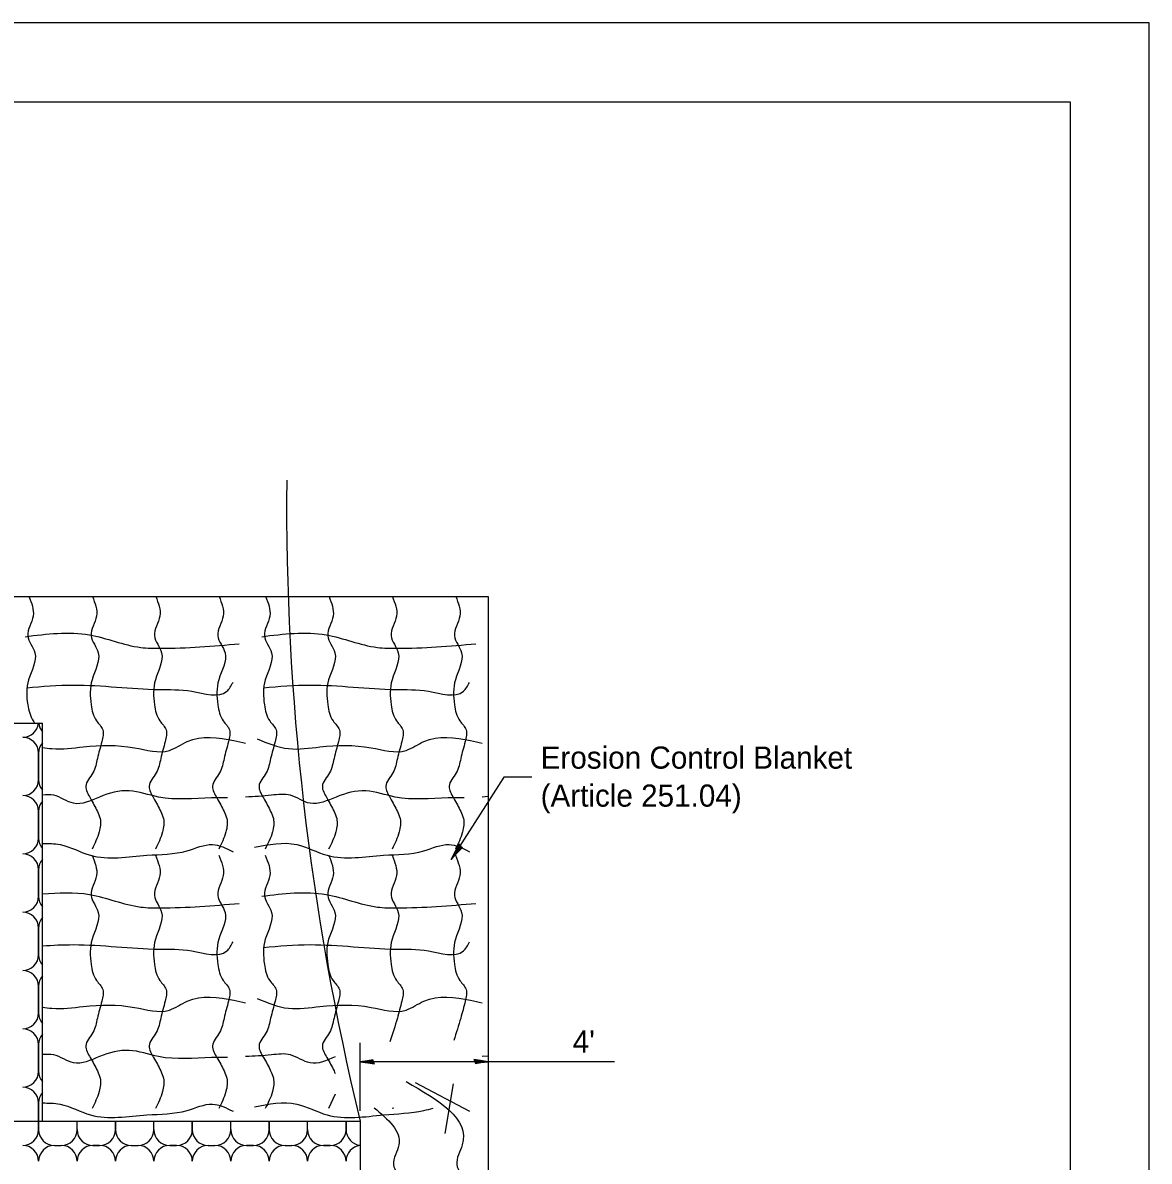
# Model space of a CAD drawing. Extents: x -0.02 to 2.83, y -0.09 to 1.83.
# Drawn here: x 2.241 to 2.833, y 1.234 to 1.833 of the extents above; entities that cross this region are included whole.
import ezdxf

# ---------------------------------------------------------------- set-up
doc = ezdxf.new("R2010")
doc.units = 0
for name, color, linetype in [('RD_Pr_Roadway_Dimensions', 7, 'Continuous'), ('RD_Pr_Roadway_Notes', 7, 'Continuous'), ('SH_General_Details', 7, 'Continuous'), ('SH_Printer_Plotting_Border', 7, 'Continuous')]:
    doc.layers.add(name, color=color, linetype=linetype)

msp = doc.modelspace()

# ---------------------------------------------------------------- linework, layer by layer
at = {"layer": 'RD_Pr_Roadway_Dimensions'}
for p, q in [((2.4183, 1.26066), (2.4183, 1.2964)), ((2.552, 1.28653), (2.4183, 1.28653))]:
    msp.add_line(p, q, dxfattribs=at)
for points in [[(2.42518, 1.28643), (2.42495, 1.28745), (2.42204, 1.28701), (2.4183, 1.28653), (2.42229, 1.28598), (2.4258, 1.28536), (2.42518, 1.28643), (2.42487, 1.28711), (2.42081, 1.28652), (2.42525, 1.28574), (2.4246, 1.28662), (2.42273, 1.2865), (2.42453, 1.28623)], [(2.4786, 1.28663), (2.47883, 1.2856), (2.48174, 1.28604), (2.48548, 1.28653), (2.48149, 1.28708), (2.47798, 1.28769), (2.4786, 1.28663), (2.4789, 1.28595), (2.48297, 1.28653), (2.47853, 1.28731), (2.47918, 1.28644), (2.48105, 1.28656), (2.47925, 1.28683)]]:
    msp.add_lwpolyline(points, dxfattribs=at)
at = {"layer": 'RD_Pr_Roadway_Notes'}
for p, q in [((2.49386, 1.43633), (2.46605, 1.39303)), ((2.50853, 1.43633), (2.49386, 1.43633))]:
    msp.add_line(p, q, dxfattribs=at)
msp.add_lwpolyline([(2.471, 1.40004), (2.47209, 1.3993), (2.4694, 1.39658), (2.46605, 1.39303), (2.46831, 1.39734), (2.47014, 1.40118), (2.471, 1.40004), (2.47161, 1.39939), (2.46789, 1.39557), (2.4702, 1.40044), (2.4708, 1.39935), (2.46928, 1.39753), (2.47027, 1.39947)], dxfattribs=at)
at = {"layer": 'SH_General_Details'}
for p, q in [((2.83333, 1.83333), (-0.00001, 1.83333)), ((2.83333, 0), (2.83333, 1.83333)), ((1.83344, 1.5314), (2.48548, 1.5314)), ((2.48548, 1.5314), (2.48548, 0.9972)), ((2.06909, 1.46474), (2.2511, 1.46474)), ((2.2511, 1.25522), (2.2511, 1.46474)), ((2.24905, 1.4349), (2.24905, 1.44892)), ((2.24905, 1.44892), (2.24905, 1.4349)), ((2.24905, 1.44892), (2.24905, 1.4349)), ((2.48548, 1.4261), (2.48242, 1.42581)), ((2.24905, 1.41824), (2.24905, 1.40422)), ((2.24905, 1.40422), (2.24905, 1.41824)), ((2.24905, 1.37354), (2.24905, 1.38755)), ((2.24905, 1.38755), (2.24905, 1.37354)), ((2.24905, 1.38755), (2.24905, 1.37354)), ((2.24905, 1.35687), (2.24905, 1.34285)), ((2.24905, 1.34285), (2.24905, 1.35687)), ((2.24905, 1.31217), (2.24905, 1.32619)), ((2.24905, 1.32619), (2.24905, 1.31217)), ((2.24905, 1.32619), (2.24905, 1.31217)), ((2.24905, 1.2955), (2.24905, 1.28149)), ((2.24905, 1.28149), (2.24905, 1.2955)), ((2.48548, 1.28946), (2.48242, 1.28918)), ((2.44716, 1.27562), (2.47582, 1.26041)), ((2.46289, 1.24867), (2.46732, 1.27483)), ((2.24905, 1.2508), (2.24905, 1.26482)), ((2.24905, 1.26482), (2.24905, 1.2508)), ((2.24905, 1.26482), (2.24905, 1.2508)), ((2.40506, 1.26949), (2.40163, 1.26182)), ((2.43591, 1.26203), (2.43497, 1.26182)), ((1.90204, 1.25522), (2.41824, 1.25522)), ((2.26927, 1.2508), (2.26927, 1.25522)), ((2.26927, 1.2508), (2.26927, 1.25522)), ((2.26927, 1.2508), (2.26927, 1.25522)), ((2.28949, 1.2508), (2.28949, 1.25522)), ((2.28949, 1.25522), (2.28949, 1.2508)), ((2.28949, 1.25522), (2.28949, 1.2508)), ((2.3097, 1.2508), (2.3097, 1.25522)), ((2.3097, 1.2508), (2.3097, 1.25522)), ((2.3097, 1.2508), (2.3097, 1.25522)), ((2.32992, 1.2508), (2.32992, 1.25522)), ((2.32992, 1.25522), (2.32992, 1.2508)), ((2.32992, 1.25522), (2.32992, 1.2508)), ((2.35014, 1.2508), (2.35014, 1.25522)), ((2.35014, 1.2508), (2.35014, 1.25522)), ((2.35014, 1.2508), (2.35014, 1.25522)), ((2.37035, 1.2508), (2.37035, 1.25522)), ((2.37035, 1.25522), (2.37035, 1.2508)), ((2.37035, 1.25522), (2.37035, 1.2508)), ((2.39057, 1.2508), (2.39057, 1.25522)), ((2.39057, 1.2508), (2.39057, 1.25522)), ((2.39057, 1.2508), (2.39057, 1.25522)), ((2.41079, 1.2508), (2.41079, 1.25522)), ((2.41079, 1.25522), (2.41079, 1.2508)), ((2.41079, 1.25522), (2.41079, 1.2508)), ((2.41824, 1.25522), (2.41824, 0.9972)), ((2.25739, 1.24247), (2.26094, 1.24247)), ((2.25739, 1.24247), (2.26094, 1.24247)), ((2.2776, 1.24247), (2.28115, 1.24247)), ((2.2776, 1.24247), (2.28115, 1.24247)), ((2.28115, 1.24247), (2.2776, 1.24247)), ((2.29782, 1.24247), (2.30137, 1.24247)), ((2.29782, 1.24247), (2.30137, 1.24247)), ((2.31804, 1.24247), (2.32159, 1.24247)), ((2.31804, 1.24247), (2.32159, 1.24247)), ((2.32159, 1.24247), (2.31804, 1.24247)), ((2.33825, 1.24247), (2.3418, 1.24247)), ((2.33825, 1.24247), (2.3418, 1.24247)), ((2.35847, 1.24247), (2.36202, 1.24247)), ((2.35847, 1.24247), (2.36202, 1.24247)), ((2.36202, 1.24247), (2.35847, 1.24247)), ((2.37869, 1.24247), (2.38224, 1.24247)), ((2.37869, 1.24247), (2.38224, 1.24247)), ((2.3989, 1.24247), (2.40245, 1.24247)), ((2.3989, 1.24247), (2.40245, 1.24247)), ((2.40245, 1.24247), (2.3989, 1.24247))]:
    msp.add_line(p, q, dxfattribs=at)
msp.add_lwpolyline([(0.16666, 1.79167), (2.79166, 1.79167), (2.79166, 0.04167), (0.16666, 0.04167)], close=True, dxfattribs=at)
for centre, radius, start, end in [((3.75584, 1.57949), 1.37634, 179.45634, 193.62727), ((2.24072, 1.46559), 0.00833, 270, 354.14566), ((2.25739, 1.46559), 0.00833, 185.85434, 221.07939), ((2.24072, 1.44892), 0.00833, 0, 90), ((2.25739, 1.44892), 0.00833, 138.92061, 180), ((2.24072, 1.4349), 0.00833, 270, 360), ((2.25739, 1.4349), 0.00833, 180, 221.07939), ((2.24072, 1.41824), 0.00833, 0, 90), ((2.25739, 1.41824), 0.00833, 138.92061, 180), ((2.24072, 1.40422), 0.00833, 270, 360), ((2.25739, 1.40422), 0.00833, 180, 221.07939), ((2.24072, 1.38755), 0.00833, 0, 90), ((2.25739, 1.38755), 0.00833, 138.92061, 180), ((2.24072, 1.37354), 0.00833, 270, 360), ((2.25739, 1.37354), 0.00833, 180, 221.07939), ((2.24072, 1.35687), 0.00833, 0, 90), ((2.25739, 1.35687), 0.00833, 138.92061, 180), ((2.24072, 1.34285), 0.00833, 270, 360), ((2.25739, 1.34285), 0.00833, 180, 221.07939), ((2.24072, 1.32619), 0.00833, 0, 90), ((2.25739, 1.32619), 0.00833, 138.92061, 180), ((2.24072, 1.31217), 0.00833, 270, 360), ((2.25739, 1.31217), 0.00833, 180, 221.07939), ((2.24072, 1.2955), 0.00833, 0, 90), ((2.25739, 1.2955), 0.00833, 138.92061, 180), ((2.24072, 1.28149), 0.00833, 270, 360), ((2.25739, 1.28149), 0.00833, 180, 221.07939), ((2.24072, 1.26482), 0.00833, 0, 90), ((2.25739, 1.26482), 0.00833, 138.92061, 180), ((2.24072, 1.2508), 0.00833, 270, 360), ((2.25739, 1.2508), 0.00833, 180, 270), ((2.26094, 1.2508), 0.00833, 270, 360), ((2.2776, 1.2508), 0.00833, 180, 270), ((2.28115, 1.2508), 0.00833, 270, 360), ((2.29782, 1.2508), 0.00833, 180, 270), ((2.30137, 1.2508), 0.00833, 270, 360), ((2.31804, 1.2508), 0.00833, 180, 270), ((2.32159, 1.2508), 0.00833, 270, 360), ((2.33825, 1.2508), 0.00833, 180, 270), ((2.3418, 1.2508), 0.00833, 270, 360), ((2.35847, 1.2508), 0.00833, 180, 270), ((2.36202, 1.2508), 0.00833, 270, 360), ((2.37869, 1.2508), 0.00833, 180, 270), ((2.38224, 1.2508), 0.00833, 270, 360), ((2.3989, 1.2508), 0.00833, 180, 270), ((2.40245, 1.2508), 0.00833, 270, 360), ((2.41912, 1.2508), 0.00833, 180, 263.9498), ((2.24072, 1.23414), 0.00833, 0, 90), ((2.25739, 1.23414), 0.00833, 90, 180), ((2.26094, 1.23414), 0.00833, 0, 90), ((2.2776, 1.23414), 0.00833, 90, 180), ((2.28115, 1.23414), 0.00833, 0, 90), ((2.29782, 1.23414), 0.00833, 90, 180), ((2.30137, 1.23414), 0.00833, 0, 90), ((2.31804, 1.23414), 0.00833, 90, 180), ((2.32159, 1.23414), 0.00833, 0, 90), ((2.33825, 1.23414), 0.00833, 90, 180), ((2.3418, 1.23414), 0.00833, 0, 90), ((2.35847, 1.23414), 0.00833, 90, 180), ((2.36202, 1.23414), 0.00833, 0, 90), ((2.37869, 1.23414), 0.00833, 90, 180), ((2.38224, 1.23414), 0.00833, 0, 90), ((2.3989, 1.23414), 0.00833, 90, 180), ((2.40245, 1.23414), 0.00833, 0, 90), ((2.41912, 1.23414), 0.00833, 96.0502, 180)]:
    msp.add_arc(centre, radius, start, end, dxfattribs=at)
for points in [[(2.24399, 1.5314), (2.24617, 1.52107), (2.24333, 1.5107), (2.24711, 1.50174), (2.24381, 1.48759), (2.24333, 1.47438), (2.24617, 1.4659), (2.24691, 1.46474)], [(2.27733, 1.5314), (2.2795, 1.52107), (2.27667, 1.5107), (2.28044, 1.50174), (2.27714, 1.48759), (2.27667, 1.47438), (2.2795, 1.4659), (2.2828, 1.46118), (2.28233, 1.45505), (2.27997, 1.44609), (2.27761, 1.43854), (2.27384, 1.43147), (2.27619, 1.42534), (2.27997, 1.41826), (2.28138, 1.4145), (2.28091, 1.40742), (2.27714, 1.39846)], [(2.31066, 1.5314), (2.31283, 1.52107), (2.31, 1.5107), (2.31377, 1.50174), (2.31047, 1.48759), (2.31, 1.47438), (2.31283, 1.4659), (2.31613, 1.46118), (2.31566, 1.45505), (2.3133, 1.44609), (2.31095, 1.43854), (2.30717, 1.43147), (2.30953, 1.42534), (2.3133, 1.41826), (2.31471, 1.4145), (2.31425, 1.40742), (2.31047, 1.39846)], [(2.34399, 1.5314), (2.34617, 1.52107), (2.34333, 1.5107), (2.34711, 1.50174), (2.34381, 1.48759), (2.34333, 1.47438), (2.34617, 1.4659), (2.34947, 1.46118), (2.34899, 1.45505), (2.34663, 1.44609), (2.34428, 1.43854), (2.34051, 1.43147), (2.34286, 1.42534), (2.34663, 1.41826), (2.34805, 1.4145), (2.34758, 1.40742), (2.34381, 1.39846)], [(2.36849, 1.5314), (2.37066, 1.52107), (2.36783, 1.5107), (2.3716, 1.50174), (2.3683, 1.48759), (2.36783, 1.47438), (2.37066, 1.4659), (2.37396, 1.46118), (2.37349, 1.45505), (2.37113, 1.44609), (2.36877, 1.43854), (2.365, 1.43147), (2.36735, 1.42534), (2.37113, 1.41826), (2.37254, 1.4145), (2.37207, 1.40742), (2.3683, 1.39846)], [(2.40182, 1.5314), (2.40399, 1.52107), (2.40116, 1.5107), (2.40493, 1.50174), (2.40163, 1.48759), (2.40116, 1.47438), (2.40399, 1.4659), (2.40729, 1.46118), (2.40682, 1.45505), (2.40446, 1.44609), (2.40211, 1.43854), (2.39833, 1.43147), (2.40069, 1.42534), (2.40446, 1.41826), (2.40587, 1.4145), (2.40541, 1.40742), (2.40163, 1.39846)], [(2.43515, 1.5314), (2.43733, 1.52107), (2.43449, 1.5107), (2.43827, 1.50174), (2.43497, 1.48759), (2.43449, 1.47438), (2.43733, 1.4659), (2.44063, 1.46118), (2.44015, 1.45505), (2.43779, 1.44609), (2.43544, 1.43854), (2.43167, 1.43147), (2.43402, 1.42534), (2.43779, 1.41826), (2.43921, 1.4145), (2.43874, 1.40742), (2.43497, 1.39846)], [(2.46849, 1.5314), (2.47066, 1.52107), (2.46783, 1.5107), (2.4716, 1.50174), (2.4683, 1.48759), (2.46783, 1.47438), (2.47066, 1.4659), (2.47396, 1.46118), (2.47349, 1.45505), (2.47113, 1.44609), (2.46877, 1.43854), (2.465, 1.43147), (2.46735, 1.42534), (2.47113, 1.41826), (2.47254, 1.4145), (2.47207, 1.40742), (2.4683, 1.39846)], [(2.24192, 1.51022), (2.27587, 1.51117), (2.30275, 1.50456), (2.31313, 1.50409), (2.35463, 1.50645)], [(2.36641, 1.51022), (2.40037, 1.51117), (2.42725, 1.50456), (2.43762, 1.50409), (2.47912, 1.50645)], [(2.24286, 1.48334), (2.26739, 1.48476), (2.31219, 1.4824), (2.32963, 1.48146), (2.34803, 1.48146), (2.35133, 1.48617)], [(2.36735, 1.48334), (2.39188, 1.48476), (2.43668, 1.4824), (2.45413, 1.48146), (2.47252, 1.48146), (2.47582, 1.48617)], [(2.2511, 1.45189), (2.25607, 1.45128), (2.27257, 1.45222), (2.29945, 1.45175), (2.31784, 1.45034), (2.32727, 1.45505), (2.3518, 1.45552), (2.35793, 1.4541)], [(2.36405, 1.45646), (2.38056, 1.45128), (2.39707, 1.45222), (2.42395, 1.45175), (2.44233, 1.45034), (2.45177, 1.45505), (2.47629, 1.45552), (2.48242, 1.4541)], [(2.34849, 1.42534), (2.34001, 1.42534), (2.31219, 1.42581), (2.29662, 1.42911), (2.28106, 1.42581), (2.26739, 1.42251), (2.25701, 1.42676), (2.2511, 1.42688)], [(2.47299, 1.42534), (2.4645, 1.42534), (2.43668, 1.42581), (2.42111, 1.42911), (2.40555, 1.42581), (2.39188, 1.42251), (2.3815, 1.42676), (2.3716, 1.42676), (2.35793, 1.42581)], [(2.36264, 1.3994), (2.38481, 1.40082), (2.40084, 1.39516), (2.43055, 1.39516), (2.45177, 1.39752), (2.46497, 1.40082), (2.47582, 1.39704)], [(2.2511, 1.40143), (2.26031, 1.40082), (2.27635, 1.39516), (2.30605, 1.39516), (2.32727, 1.39752), (2.34048, 1.40082), (2.35133, 1.39704)], [(2.27714, 1.39516), (2.2795, 1.38444), (2.27667, 1.37406), (2.28044, 1.3651), (2.27714, 1.35096), (2.27667, 1.33775), (2.2795, 1.32926), (2.2828, 1.32454), (2.28233, 1.31842), (2.27997, 1.30946), (2.27761, 1.30191), (2.27384, 1.29484), (2.27619, 1.2887), (2.27997, 1.28163), (2.28138, 1.27786), (2.28091, 1.27078), (2.27714, 1.26182)], [(2.31047, 1.39516), (2.31283, 1.38444), (2.31, 1.37406), (2.31377, 1.3651), (2.31047, 1.35096), (2.31, 1.33775), (2.31283, 1.32926), (2.31613, 1.32454), (2.31566, 1.31842), (2.3133, 1.30946), (2.31095, 1.30191), (2.30717, 1.29484), (2.30953, 1.2887), (2.3133, 1.28163), (2.31471, 1.27786), (2.31425, 1.27078), (2.31047, 1.26182)], [(2.34381, 1.39516), (2.34617, 1.38444), (2.34333, 1.37406), (2.34711, 1.3651), (2.34381, 1.35096), (2.34333, 1.33775), (2.34617, 1.32926), (2.34947, 1.32454), (2.34899, 1.31842), (2.34663, 1.30946), (2.34428, 1.30191), (2.34051, 1.29484), (2.34286, 1.2887), (2.34663, 1.28163), (2.34805, 1.27786), (2.34758, 1.27078), (2.34381, 1.26182)], [(2.3683, 1.39516), (2.37066, 1.38444), (2.36783, 1.37406), (2.3716, 1.3651), (2.3683, 1.35096), (2.36783, 1.33775), (2.37066, 1.32926), (2.37396, 1.32454), (2.37349, 1.31842), (2.37113, 1.30946), (2.36877, 1.30191), (2.365, 1.29484), (2.36735, 1.2887), (2.37113, 1.28163), (2.37254, 1.27786), (2.37207, 1.27078), (2.3683, 1.26182)], [(2.40163, 1.39516), (2.40399, 1.38444), (2.40116, 1.37406), (2.40493, 1.3651), (2.40163, 1.35096), (2.40116, 1.33775), (2.40399, 1.32926), (2.40729, 1.32454), (2.40682, 1.31842), (2.40446, 1.30946), (2.40211, 1.30191), (2.39833, 1.29484), (2.40069, 1.2887), (2.40446, 1.28163), (2.40506, 1.2803)], [(2.43497, 1.39516), (2.43733, 1.38444), (2.43449, 1.37406), (2.43827, 1.3651), (2.43497, 1.35096), (2.43449, 1.33775), (2.43733, 1.32926), (2.44063, 1.32454), (2.44015, 1.31842), (2.43779, 1.30946), (2.43391, 1.29701)], [(2.4683, 1.39516), (2.47066, 1.38444), (2.46783, 1.37406), (2.4716, 1.3651), (2.4683, 1.35096), (2.46783, 1.33775), (2.47066, 1.32926), (2.47396, 1.32454), (2.47349, 1.31842), (2.47113, 1.30946), (2.46748, 1.29776)], [(2.2511, 1.37487), (2.27587, 1.37454), (2.30275, 1.36793), (2.31313, 1.36746), (2.35463, 1.36982)], [(2.36641, 1.37359), (2.40037, 1.37454), (2.42725, 1.36793), (2.43762, 1.36746), (2.47912, 1.36982)], [(2.2511, 1.34756), (2.26739, 1.34812), (2.31219, 1.34577), (2.32963, 1.34482), (2.34803, 1.34482), (2.35133, 1.34954)], [(2.36735, 1.34671), (2.39188, 1.34812), (2.43668, 1.34577), (2.45413, 1.34482), (2.47252, 1.34482), (2.47582, 1.34954)], [(2.2511, 1.31526), (2.25607, 1.31464), (2.27257, 1.31558), (2.29945, 1.31512), (2.31784, 1.3137), (2.32727, 1.31842), (2.3518, 1.31889), (2.35793, 1.31747)], [(2.36405, 1.31983), (2.38056, 1.31464), (2.39707, 1.31558), (2.42395, 1.31512), (2.44233, 1.3137), (2.45177, 1.31842), (2.47629, 1.31889), (2.48242, 1.31747)], [(2.34849, 1.2887), (2.34001, 1.2887), (2.31219, 1.28918), (2.29662, 1.29248), (2.28106, 1.28918), (2.26739, 1.28588), (2.25701, 1.29012), (2.2511, 1.29024)], [(2.40506, 1.28907), (2.39188, 1.28588), (2.3815, 1.29012), (2.3716, 1.29012), (2.35793, 1.28918)], [(2.44242, 1.27606), (2.47191, 1.2427), (2.46908, 1.23233), (2.47285, 1.22337), (2.46955, 1.20922), (2.46908, 1.19601), (2.47191, 1.18753), (2.47521, 1.18281), (2.47474, 1.17668), (2.47238, 1.16772), (2.47003, 1.16017), (2.46625, 1.1531), (2.46861, 1.14697), (2.47238, 1.13989), (2.47379, 1.13613), (2.47333, 1.12905), (2.46955, 1.12009)], [(2.2511, 1.2648), (2.26031, 1.26418), (2.27635, 1.25852), (2.30605, 1.25852), (2.32727, 1.26088), (2.34048, 1.26418), (2.35133, 1.26041)], [(2.36264, 1.26277), (2.38481, 1.26418), (2.40084, 1.25852), (2.43055, 1.25852), (2.45177, 1.26088), (2.45658, 1.26203)], [(2.42556, 1.26231), (2.43858, 1.2427), (2.43575, 1.23233), (2.43952, 1.22337), (2.43622, 1.20922), (2.43575, 1.19601), (2.43858, 1.18753), (2.44178, 1.18319)]]:
    msp.add_spline(points, degree=3, dxfattribs=at)
at = {"layer": 'SH_Printer_Plotting_Border'}
msp.add_lwpolyline([(-0.00001, 0), (2.83333, 0), (2.83333, 1.83333), (-0.00001, 1.83333)], close=True, dxfattribs=at)

# ---------------------------------------------------------------- texts
at = {"layer": 'RD_Pr_Roadway_Dimensions'}
msp.add_text("4'", height=0.011667, dxfattribs=at).set_placement((2.53004, 1.29134))
at = {"layer": 'RD_Pr_Roadway_Notes'}
for s, p in [('Erosion Control Blanket', (2.51316, 1.44075)), ('(Article 251.04)', (2.51316, 1.42075))]:
    msp.add_text(s, height=0.0116667, dxfattribs=at).set_placement(p)

doc.saveas('drawing.dxf')
